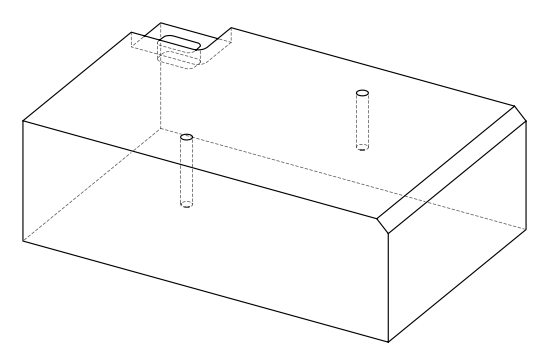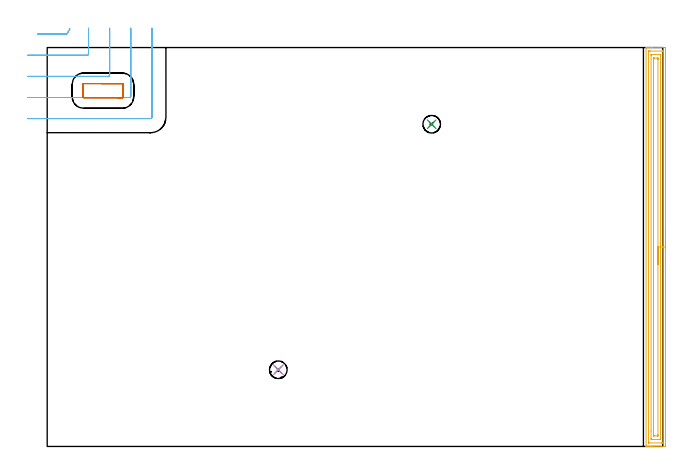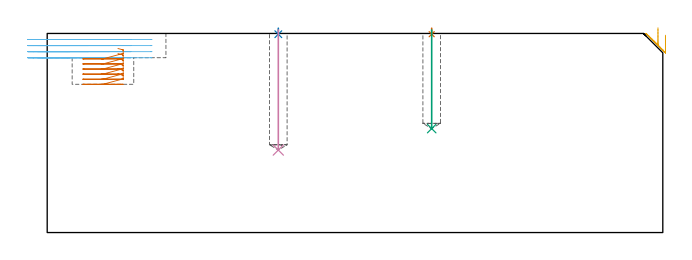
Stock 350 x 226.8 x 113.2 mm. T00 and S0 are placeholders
(PLAN: 7 operations, 4 tool changes, 12.7 min)
(1 SPOT_DRILL | STEP1POCKET | NXT0321_9005460120000 | 0.03 min | 1 mm3)
(2 SPOT_DRILL_1 | STEP1POCKET_1 | NXT0321_9005460120000 | 0.03 min | 1 mm3)
(3 DRILL_BLIND_HOLE_INTO_CENTER | STEP1POCKET | UGT0301_032 | 0.23 min | 4076 mm3)
(4 DRILL_BLIND_HOLE_INTO_CENTER_1 | STEP1POCKET_1 | UGT0301_032 | 0.27 min | 5030 mm3)
(5 AREA_MILL | FG_CHAMFER_SURFACE | UGT0205_001 | 7.52 min | 13725 mm3)
(6 MILL_CORNER_NOTCH_RECTANGULAR | CORNER_NOTCH_RECTANGULAR | UGT0201_010 | Follow Part, ap 4, ae 75% | 3.32 min | 44860 mm3)
(7 MILL_RECTANGULAR_POCKET | POCKET_RECTANGULAR_STRAIGHT | UGT0201_102 | Follow Part, ap 3, ae 75% | 1.3 min | 10014 mm3)
(TOOL NXT0321_9005460120000 | NC Spot Drill, 142deg, 12mm, Carbide, Uncoated | D12 PA142 FL30 Z2)
(TOOL UGT0301_032 | Twist Drill 10 mm | D10 PA118 FL87 Z2)
(TOOL UGT0205_001 | Chamfer Mill 20 x 3 x 45 deg. | D20 FL50 Z2)
(TOOL UGT0201_010 | End Mill 16 mm | D16 FL22 Z2)
(TOOL UGT0201_102 | End Mill 12 mm | D12 FL16 Z2)
(OP 1 SPOT_DRILL)
G17 G21 G94 G90
T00 M6
G54
G17 G0 G90 X218.6 Y183.2 S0 M3
G43 Z123.2 H0
G94 G81 G98 Z112.77 F250. R116.2
G80
M5
M2
(OP 2 SPOT_DRILL_1)
G17 G21 G94 G90
T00 M6
G54
G17 G0 G90 X131.4 Y43.6 S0 M3
G43 Z123.2 H0
G94 G81 G98 Z112.77 F250. R116.2
G80
M5
M2
(OP 3 DRILL_BLIND_HOLE_INTO_CENTER)
G17 G21 G94 G90
T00 M6
G54
G17 G0 G90 X218.6 Y183.2 S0 M3
G43 Z123.2 H0
G94 G81 G98 Z59.1 F250. R115.2
G80
M5
M2
(OP 4 DRILL_BLIND_HOLE_INTO_CENTER_1)
G17 G21 G94 G90
T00 M6
G54
G17 G0 G90 X131.4 Y43.6 S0 M3
G43 Z123.2 H0
G94 G81 G98 Z46.9 F250. R115.2
G80
M5
M2
(OP 5 AREA_MILL)
G17 G21 G94 G90
T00 M6
G54
G17 G0 G90 X351.5 Y123.4 S1061 M3
G43 Z123.2 H0
Z112.2
G94 G1 Y123.362 Z111.328 F250.
Y123.248 Z110.464
Y123.059 Z109.612
Y122.797 Z108.78
Y122.463 Z107.974
Y122.06 Z107.2
Y121.592 Z106.464
Y121.06 Z105.772
Y120.471 Z105.129
Y119.828 Z104.54
Y119.136 Z104.008
Y118.4 Z103.54
Y117.626 Z103.137
Y116.82 Z102.803
Y115.988 Z102.541
Y115.137 Z102.352
Y114.272 Z102.238
Y113.4 Z102.2
Y0.596
X351.498 Y0.002 Z102.199
X351.497 Y0.001 Z102.2
X343.771 Y0. Z109.923
X343.178 Z110.519
X342.879 Z110.817
X342.286 Z111.41
X341.987 Z111.708
X341.389 Z112.31
X340.899 Z112.8
X340.549 Y0.003 Z113.142
X340.505 Y0.006 Z113.185
X340.502 Y0.008 Z113.188
X340.5 Y0.15 Z113.2
Y226.65
X340.503 Y226.79 Z113.188
X340.548 Y226.793 Z113.144
X340.899 Y226.8 Z112.8
X341.389 Z112.31
X341.987 Z111.708
X343.178 Z110.519
X343.771 Z109.923
X350.905 Z102.793
X351.203 Y226.798 Z102.494
X351.492 Y226.79 Z102.206
X351.499 Y226.502 Z102.199
X351.5 Y113.4 Z102.2
X350.086 Z103.614
Y2.306
X350.085 Y2.233 Z103.615
X350.081 Y2.088 Z103.619
X350.077 Y2.009 Z103.623
X350.059 Y2.006 Z103.641
X350.013 Y2.003 Z103.687
X349.5 Y2. Z104.2
X349.121 Z104.579
X342.366 Z111.334
X341.987 Y2.003 Z111.713
X341.934 Y2.006 Z111.766
X341.924 Y2.009 Z111.776
X341.92 Y2.063 Z111.78
X341.916 Y2.16 Z111.784
X341.914 Y2.452 Z111.786
Y224.494
X341.915 Y224.567 Z111.785
X341.919 Y224.712 Z111.781
X341.923 Y224.791 Z111.777
X341.94 Y224.794 Z111.76
X341.987 Y224.797 Z111.713
X342.5 Y224.8 Z111.2
X342.879 Z110.821
X349.634 Z104.066
X350.013 Y224.797 Z103.687
X350.066 Y224.794 Z103.634
X350.076 Y224.791 Z103.624
X350.08 Y224.737 Z103.62
X350.084 Y224.64 Z103.616
X350.086 Y224.494 Z103.614
Y224.421
Y113.4
X348.672 Z105.028
X348.671 Y4.613 Z105.029
X348.667 Y4.162 Z105.033
X348.665 Y4.054 Z105.035
X348.657 Y4.01 Z105.043
X348.554 Y4.005 Z105.146
X348.391 Y4.001 Z105.309
X343.933 Z109.767
X343.771 Y4.003 Z109.929
X343.609 Y4.009 Z110.091
X343.335 Y4.025 Z110.365
X343.333 Y4.162 Z110.367
X343.329 Y4.604 Z110.371
X343.328 Y8.84 Z110.372
X343.329 Y222.187 Z110.371
X343.333 Y222.638 Z110.367
X343.335 Y222.746 Z110.365
X343.343 Y222.79 Z110.357
X343.446 Y222.795 Z110.254
X343.609 Y222.799 Z110.091
X348.067 Y222.8 Z105.633
X348.229 Y222.797 Z105.471
X348.391 Y222.791 Z105.309
X348.665 Y222.775 Z105.035
X348.667 Y222.638 Z105.033
X348.671 Y222.196 Z105.029
X348.672 Y217.932 Z105.028
Y113.4
X347.257 Z106.443
Y6.838
X347.253 Y6.031 Z106.447
X347.251 Y6.01 Z106.449
X347.23 Y6.006 Z106.47
X347.179 Y6.002 Z106.521
X347.074 Y6.001 Z106.626
X346.865 Y6. Z106.835
X345.11 Z108.59
X344.915 Z108.785
X344.817 Y6.002 Z108.883
X344.769 Y6.006 Z108.931
X344.75 Y6.01 Z108.95
X344.749 Y6.023 Z108.951
X344.743 Y6.757 Z108.957
Y6.838
Y219.962
X344.747 Y220.769 Z108.953
X344.749 Y220.79 Z108.951
X344.769 Y220.794 Z108.931
X344.821 Y220.798 Z108.879
X344.926 Y220.8 Z108.774
X345.135 Z108.565
X346.89 Z106.81
X347.085 Z106.615
X347.183 Y220.798 Z106.517
X347.231 Y220.794 Z106.469
X347.25 Y220.79 Z106.45
X347.251 Y220.777 Z106.449
X347.257 Y220.043 Z106.443
Y219.962
Y113.4
Y112.528 Z106.481
Y111.664 Z106.595
Y110.812 Z106.783
Y109.98 Z107.046
Y109.174 Z107.38
Y108.4 Z107.782
Y107.664 Z108.251
Y106.972 Z108.782
Y106.329 Z109.372
Y105.74 Z110.015
Y105.209 Z110.707
Y104.74 Z111.443
Y104.337 Z112.216
Y104.003 Z113.022
Y103.741 Z113.854
Y103.552 Z114.706
Y103.438 Z115.571
Y103.4 Z116.443
G0 Z123.2
M5
M2
(OP 6 MILL_CORNER_NOTCH_RECTANGULAR)
G17 G21 G94 G90
T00 M6
G54
G17 G0 G90 X-5.498 Y234.4 S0 M3
G43 Z123.2 H0
Z109.75
G94 G1 X-2.498 F250.
X10.706 F500.
G3 X11.394 Y234.8 R0.8
G1 X12.894 Y237.398 F250.
G0 Z123.2
X-11. Y222.4
Z109.75
G1 X-8.
X22.704 F500.
G3 X23.5 Y223.196 R0.8
G1 Y234.8
Y237.8 F250.
G0 Z123.2
X-11. Y210.4
Z109.75
G1 X-8.
X34.704 F500.
G3 X35.5 Y211.196 R0.8
G1 Y234.8
Y237.8 F250.
G0 Z123.2
X-11. Y198.4
Z109.75
G1 X-8.
X46.704 F500.
G3 X47.5 Y199.196 R0.8
G1 Y234.8
Y237.8 F250.
G0 Z123.2
X-11. Y186.4
Z109.75
G1 X-8.
X58.704 F500.
G3 X59.5 Y187.196 R0.8
G1 Y234.8
Y237.8 F250.
G0 Z123.2
X-5.498 Y234.4
Z106.3
G1 X-2.498
X10.706 F500.
G3 X11.394 Y234.8 R0.8
G1 X12.894 Y237.398 F250.
G0 Z123.2
X-11. Y222.4
Z106.3
G1 X-8.
X22.704 F500.
G3 X23.5 Y223.196 R0.8
G1 Y234.8
Y237.8 F250.
G0 Z123.2
X-11. Y210.4
Z106.3
G1 X-8.
X34.704 F500.
G3 X35.5 Y211.196 R0.8
G1 Y234.8
Y237.8 F250.
G0 Z123.2
X-11. Y198.4
Z106.3
G1 X-8.
X46.704 F500.
G3 X47.5 Y199.196 R0.8
G1 Y234.8
Y237.8 F250.
G0 Z123.2
X-11. Y186.4
Z106.3
G1 X-8.
X58.704 F500.
G3 X59.5 Y187.196 R0.8
G1 Y234.8
Y237.8 F250.
G0 Z123.2
X-5.498 Y234.4
Z102.85
G1 X-2.498
X10.706 F500.
G3 X11.394 Y234.8 R0.8
G1 X12.894 Y237.398 F250.
G0 Z123.2
X-11. Y222.4
Z102.85
G1 X-8.
X22.704 F500.
G3 X23.5 Y223.196 R0.8
G1 Y234.8
Y237.8 F250.
G0 Z123.2
X-11. Y210.4
Z102.85
G1 X-8.
X34.704 F500.
G3 X35.5 Y211.196 R0.8
G1 Y234.8
Y237.8 F250.
G0 Z123.2
X-11. Y198.4
Z102.85
G1 X-8.
X46.704 F500.
G3 X47.5 Y199.196 R0.8
G1 Y234.8
Y237.8 F250.
G0 Z123.2
X-11. Y186.4
Z102.85
G1 X-8.
X58.704 F500.
G3 X59.5 Y187.196 R0.8
G1 Y234.8
Y237.8 F250.
G0 Z123.2
X-5.498 Y234.4
Z99.4
G1 X-2.498
X10.706 F500.
G3 X11.394 Y234.8 R0.8
G1 X12.894 Y237.398 F250.
G0 Z123.2
X-11. Y222.4
Z99.4
G1 X-8.
X22.704 F500.
G3 X23.5 Y223.196 R0.8
G1 Y234.8
Y237.8 F250.
G0 Z123.2
X-11. Y210.4
Z99.4
G1 X-8.
X34.704 F500.
G3 X35.5 Y211.196 R0.8
G1 Y234.8
Y237.8 F250.
G0 Z123.2
X-11. Y198.4
Z99.4
G1 X-8.
X46.704 F500.
G3 X47.5 Y199.196 R0.8
G1 Y234.8
Y237.8 F250.
G0 Z123.2
X-11. Y186.4
Z99.4
G1 X-8.
X58.704 F500.
G3 X59.5 Y187.196 R0.8
G1 Y234.8
Y237.8 F250.
G0 Z123.2
M5
M2
(OP 7 MILL_RECTANGULAR_POCKET)
G17 G21 G94 G90
T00 M6
G54
G17 G0 G90 X40.211 Y198.3 S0 M3
G43 Z123.2 H0
Z104.64
G94 G1 X42.6 Z104. F250.
X42.678 Z103.979
X42.867 Y198.357 Z103.926
X43.028 Y198.472 Z103.873
X43.143 Y198.633 Z103.82
X43.2 Y198.822 Z103.767
Y205.778 Z101.903
X43.143 Y205.967 Z101.85
X43.028 Y206.128 Z101.797
X42.867 Y206.243 Z101.744
X42.678 Y206.3 Z101.691
X42.6 Z101.671
X31.7 Z98.75
X20.8 F500.
G3 X20.2 Y205.7 R0.6
G1 Y198.9
G3 X20.8 Y198.3 R0.6
G1 X42.6
G3 X43.2 Y198.9 R0.6
G1 Y205.7
G3 X42.6 Y206.3 R0.6
G1 X31.7
X30.7
G0 X40.211 Y198.3 Z101.75
G1 X42.6 Z101.11 F250.
X42.678 Z101.089
X42.867 Y198.357 Z101.036
X43.028 Y198.472 Z100.983
X43.143 Y198.633 Z100.93
X43.2 Y198.822 Z100.877
Y205.778 Z99.013
X43.143 Y205.967 Z98.96
X43.028 Y206.128 Z98.907
X42.867 Y206.243 Z98.854
X42.678 Y206.3 Z98.801
X42.6 Z98.781
X31.7 Z95.86
X20.8 F500.
G3 X20.2 Y205.7 R0.6
G1 Y198.9
G3 X20.8 Y198.3 R0.6
G1 X42.6
G3 X43.2 Y198.9 R0.6
G1 Y205.7
G3 X42.6 Y206.3 R0.6
G1 X31.7
X30.7
G0 X40.211 Y198.3 Z98.86
G1 X42.6 Z98.22 F250.
X42.678 Z98.199
X42.867 Y198.357 Z98.146
X43.028 Y198.472 Z98.093
X43.143 Y198.633 Z98.04
X43.2 Y198.822 Z97.987
Y205.778 Z96.123
X43.143 Y205.967 Z96.07
X43.028 Y206.128 Z96.017
X42.867 Y206.243 Z95.964
X42.678 Y206.3 Z95.911
X42.6 Z95.891
X31.7 Z92.97
X20.8 F500.
G3 X20.2 Y205.7 R0.6
G1 Y198.9
G3 X20.8 Y198.3 R0.6
G1 X42.6
G3 X43.2 Y198.9 R0.6
G1 Y205.7
G3 X42.6 Y206.3 R0.6
G1 X31.7
X30.7
G0 X40.211 Y198.3 Z95.97
G1 X42.6 Z95.33 F250.
X42.678 Z95.309
X42.867 Y198.357 Z95.256
X43.028 Y198.472 Z95.203
X43.143 Y198.633 Z95.15
X43.2 Y198.822 Z95.097
Y205.778 Z93.233
X43.143 Y205.967 Z93.18
X43.028 Y206.128 Z93.127
X42.867 Y206.243 Z93.074
X42.678 Y206.3 Z93.021
X42.6 Z93.001
X31.7 Z90.08
X20.8 F500.
G3 X20.2 Y205.7 R0.6
G1 Y198.9
G3 X20.8 Y198.3 R0.6
G1 X42.6
G3 X43.2 Y198.9 R0.6
G1 Y205.7
G3 X42.6 Y206.3 R0.6
G1 X31.7
X30.7
G0 X40.211 Y198.3 Z93.08
G1 X42.6 Z92.44 F250.
X42.678 Z92.419
X42.867 Y198.357 Z92.366
X43.028 Y198.472 Z92.313
X43.143 Y198.633 Z92.26
X43.2 Y198.822 Z92.207
Y205.778 Z90.343
X43.143 Y205.967 Z90.29
X43.028 Y206.128 Z90.237
X42.867 Y206.243 Z90.184
X42.678 Y206.3 Z90.131
X42.6 Z90.111
X31.7 Z87.19
X20.8 F500.
G3 X20.2 Y205.7 R0.6
G1 Y198.9
G3 X20.8 Y198.3 R0.6
G1 X42.6
G3 X43.2 Y198.9 R0.6
G1 Y205.7
G3 X42.6 Y206.3 R0.6
G1 X31.7
X30.7
G0 X40.211 Y198.3 Z90.19
G1 X42.6 Z89.55 F250.
X42.678 Z89.529
X42.867 Y198.357 Z89.476
X43.028 Y198.472 Z89.423
X43.143 Y198.633 Z89.37
X43.2 Y198.822 Z89.317
Y205.778 Z87.453
X43.143 Y205.967 Z87.4
X43.028 Y206.128 Z87.347
X42.867 Y206.243 Z87.294
X42.678 Y206.3 Z87.241
X42.6 Z87.221
X31.7 Z84.3
X20.8 F500.
G3 X20.2 Y205.7 R0.6
G1 Y198.9
G3 X20.8 Y198.3 R0.6
G1 X42.6
G3 X43.2 Y198.9 R0.6
G1 Y205.7
G3 X42.6 Y206.3 R0.6
G1 X31.7
X30.7
G0 Z123.2
M5
M2
